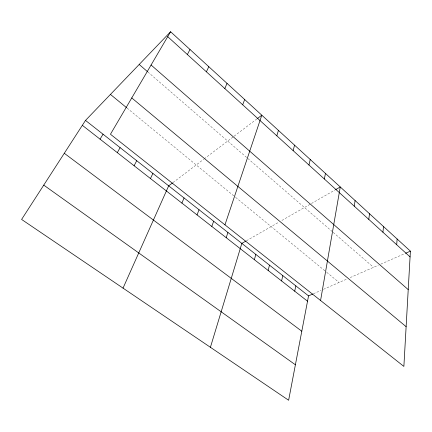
<?xml version="1.0" encoding="UTF-8"?>
<svg xmlns="http://www.w3.org/2000/svg" width="432" height="432" viewBox="0 0 432 432"><rect width="100%" height="100%" fill="white"/><g stroke="black" fill="none" stroke-linecap="round" stroke-linejoin="round"><path stroke-width="0.32" stroke-dasharray="2.16 1.62" d="M172.967 182.585L203.661 159.3M204.196 158.895L233.577 136.609M234.112 136.199L257.024 118.816M246.413 240.775L279.05 222.07M281.875 220.45L310.846 203.839M311.429 203.51L335.097 189.94M313.319 293.782L321.079 290.374M323.471 289.327L347.274 278.867M350.206 277.582L378.351 265.221M380.749 264.168L404.924 253.552M127.024 108.049L235.105 196.954M235.624 197.381L326.16 271.847M326.678 272.273L339.071 282.474M147.814 71.928L332.689 231.952M333.196 232.389L373.556 267.327"/><path stroke-width="0.65" d="M410.4 251.143L403.877 366.422L110.457 134.244L170.597 31.741L410.4 251.143L405.529 253.282M396.695 244.744L397.138 239.009M382.946 232.249L383.508 226.541M368.804 219.397L369.495 213.721M354.262 206.183L355.088 200.54M320.571 300.505L340.265 186.975L335.669 189.61M312.719 294.046L308.54 295.882L288.625 400.259L21.6 219.44L85.504 120.415L170.597 31.741M324.346 178.994L325.463 173.432M294.71 291.195L295.828 285.881M281.588 280.94L282.814 275.643M308.961 165.019L310.235 159.5M268.142 270.443L269.487 265.156M293.123 150.628L294.565 145.163M254.367 259.681L255.83 254.416M276.815 135.805L278.429 130.399M210.416 347.301L241.834 243.405L245.84 241.105M226.201 237.686L227.918 232.454M224.959 224.845L261.808 115.193L257.558 118.417M211.804 226.438L213.651 221.233M242.687 104.792L244.679 99.517M197.046 214.915L199.033 209.731M181.915 203.094L184.048 197.942M224.824 88.56L227.021 83.36M123.034 288.128L168.674 185.846L172.433 182.995M206.393 71.809L208.807 66.695M150.46 178.524L152.901 173.437M134.104 165.753L136.717 160.704M187.364 54.518L190.01 49.496M117.31 152.636L120.101 147.631M100.062 139.163L103.037 134.206M43.751 185.117L295.391 364.781M64.292 153.284L301.795 331.22M82.334 125.318L307.525 301.201M85.504 120.415L308.54 295.882M110.446 94.419L126.506 107.627M131.76 97.934L406.129 326.684M139.196 64.465L147.307 71.491M151.081 65.005L408.224 289.618M167.713 36.661L410.076 256.9"/></g></svg>
